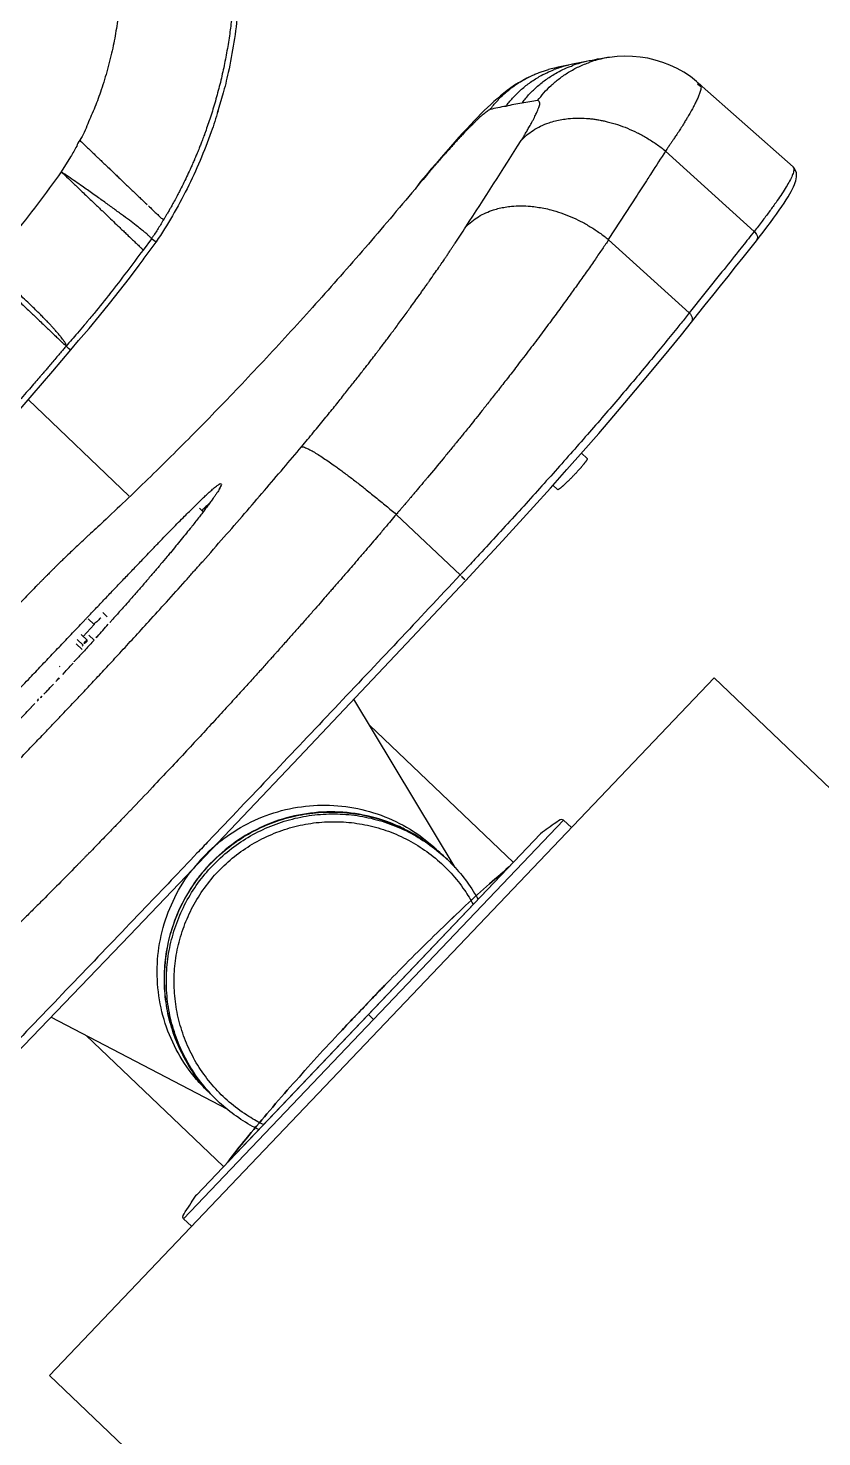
# Model space of a CAD drawing. Header units: millimetres. Extents: x 1145859089 to 1147511753, y -1047484727 to -1047247487.
# Drawn here: x 1146330710.9 to 1146330855.1, y -1047436452.2 to -1047436196.4 of the extents above; entities that cross this region are included whole.
import ezdxf
from ezdxf.xclip import XClip

# ---------------------------------------------------------------- set-up
doc = ezdxf.new("R2010")
doc.units = ezdxf.units.MM
doc.header["$LTSCALE"] = 100
doc.header["$MEASUREMENT"] = 0
doc.header["$XCLIPFRAME"] = 2
doc.linetypes.add('CENTERX2', pattern=[4, 2.5, -0.5, 0.5, -0.5])
doc.layers.get('0').update_dxf_attribs({"linetype": 'CONTINUOUS'})
for name, color, linetype in [('L-지중매입', 3, 'CENTERX2'), ('XREF', 135, 'CONTINUOUS'), ('단지배치도$0$W240910', 135, 'CONTINUOUS')]:
    doc.layers.add(name, color=color, linetype=linetype)

# ---------------------------------------------------------------- blocks, each defined once
blk = doc.blocks.new('단지배치도$0$zw$9902')
at = {"layer": '단지배치도$0$W240910', "linetype": 'ByBlock', "ltscale": 20}
for p, q in [((62142.9, -64832.41), (62141.98, -64832.57)), ((62142.9, -64832.41), (62142.5, -64832.46)), ((62144.26, -64832.26), (62142.9, -64832.41)), ((62145.65, -64832.19), (62144.26, -64832.26)), ((62147.04, -64832.23), (62145.65, -64832.19)), ((62148.44, -64832.36), (62147.04, -64832.23)), ((62149.82, -64832.58), (62148.44, -64832.36)), ((62132.26, -64834.5), (62131.8, -64834.63)), ((62132.91, -64834.34), (62132.26, -64834.5)), ((62133.54, -64834.19), (62132.91, -64834.34)), ((62134.16, -64834.05), (62133.54, -64834.19)), ((62134.77, -64833.92), (62134.16, -64834.05)), ((62135.38, -64833.8), (62134.77, -64833.92)), ((62135.47, -64833.81), (62134.98, -64833.94)), ((62135.93, -64833.7), (62135.38, -64833.8)), ((62136.13, -64833.65), (62135.93, -64833.7)), ((62136.77, -64833.51), (62136.13, -64833.65)), ((62137.41, -64833.38), (62136.77, -64833.51)), ((62138.03, -64833.26), (62137.41, -64833.38)), ((62138.65, -64833.15), (62138.03, -64833.26)), ((62138.69, -64833.17), (62138.19, -64833.29)), ((62139.18, -64833.06), (62138.65, -64833.15)), ((62139.35, -64833.02), (62139.18, -64833.06)), ((62140, -64832.89), (62139.35, -64833.02)), ((62140.64, -64832.76), (62140, -64832.89)), ((62141.27, -64832.65), (62140.64, -64832.76)), ((62141.89, -64832.55), (62141.27, -64832.65)), ((62142.5, -64832.46), (62141.89, -64832.55)), ((62151.19, -64832.9), (62149.82, -64832.58)), ((62152.54, -64833.32), (62151.19, -64832.9)), ((62153.86, -64833.83), (62152.54, -64833.32)), ((62155.14, -64834.43), (62153.86, -64833.83)), ((62156.38, -64835.12), (62155.14, -64834.43)), ((62125.63, -64837.48), (62124.94, -64837.95)), ((62126.35, -64837.02), (62125.63, -64837.48)), ((62127.1, -64836.58), (62126.35, -64837.02)), ((62127.86, -64836.16), (62127.1, -64836.58)), ((62128.22, -64835.98), (62127.86, -64836.16)), ((62157.58, -64835.9), (62156.38, -64835.12)), ((62158.71, -64836.77), (62157.58, -64835.9)), ((62176.22, -64852.3), (62158.71, -64836.77)), ((62071.67, -64842.45), (62072.72, -64838.77)), ((62122.46, -64839.91), (62121.87, -64840.43)), ((62123.06, -64839.4), (62122.46, -64839.91)), ((62123.66, -64838.91), (62123.06, -64839.4)), ((62124.29, -64838.42), (62123.66, -64838.91)), ((62124.94, -64837.95), (62124.29, -64838.42)), ((62120.12, -64842.08), (62119.51, -64842.68)), ((62120.7, -64841.51), (62120.12, -64842.08)), ((62121.29, -64840.96), (62120.7, -64841.51)), ((62121.87, -64840.43), (62121.29, -64840.96)), ((62117.62, -64844.64), (62116.94, -64845.36)), ((62118.27, -64843.95), (62117.62, -64844.64)), ((62118.9, -64843.3), (62118.27, -64843.95)), ((62119.51, -64842.68), (62118.9, -64843.3)), ((62114.75, -64847.77), (62113.96, -64848.66)), ((62115.51, -64846.92), (62114.75, -64847.77)), ((62116.24, -64846.12), (62115.51, -64846.92)), ((62116.94, -64845.36), (62116.24, -64846.12)), ((62113.15, -64849.59), (62112.3, -64850.56)), ((62113.96, -64848.66), (62113.15, -64849.59)), ((62153.06, -64849.41), (62169.17, -64864.01)), ((62044.95, -64850.48), (62043.27, -64853.19)), ((62110.5, -64852.66), (62109.54, -64853.79)), ((62111.41, -64851.59), (62110.5, -64852.66)), ((62112.3, -64850.56), (62111.41, -64851.59)), ((62176.22, -64852.3), (62176.23, -64852.31)), ((62176.22, -64852.3), (62176.22, -64852.3)), ((62176.48, -64852.58), (62176.22, -64852.3)), ((62176.69, -64852.95), (62176.48, -64852.58)), ((62108.56, -64854.96), (62107.54, -64856.32)), ((62109.54, -64853.79), (62108.56, -64854.96)), ((62176.47, -64855.51), (62176.61, -64855.15)), ((62176.61, -64855.15), (62176.72, -64854.8)), ((62176.83, -64853.36), (62176.69, -64852.95)), ((62176.72, -64854.8), (62176.81, -64854.46)), ((62176.81, -64854.46), (62176.86, -64854.12)), ((62176.87, -64853.76), (62176.83, -64853.36)), ((62176.86, -64854.12), (62176.87, -64853.76)), ((62147.93, -64857.4), (62142.66, -64865.47)), ((62174.98, -64858.26), (62175.31, -64857.72)), ((62175.31, -64857.72), (62175.61, -64857.21)), ((62175.61, -64857.21), (62175.88, -64856.74)), ((62175.88, -64856.74), (62176.11, -64856.3)), ((62176.11, -64856.3), (62176.31, -64855.89)), ((62176.31, -64855.89), (62176.47, -64855.51)), ((62173.23, -64860.85), (62173.73, -64860.14)), ((62173.73, -64860.14), (62174.18, -64859.47)), ((62174.18, -64859.47), (62174.6, -64858.85)), ((62174.6, -64858.85), (62174.98, -64858.26)), ((62171.46, -64863.25), (62172.1, -64862.41)), ((62172.1, -64862.41), (62172.68, -64861.61)), ((62172.68, -64861.61), (62173.23, -64860.85)), ((62059.65, -64865.35), (62058.17, -64867.39)), ((62060.48, -64865.93), (62059.65, -64865.35)), ((62142.7, -64865.51), (62142.66, -64865.47)), ((62142.7, -64865.51), (62157.35, -64878.79)), ((62169.17, -64864.01), (62168.38, -64865.01)), ((62169.17, -64864.01), (62169.21, -64864.05)), ((62169.57, -64865.7), (62170.06, -64865.07)), ((62170.06, -64865.07), (62170.79, -64864.14)), ((62170.79, -64864.14), (62171.46, -64863.25)), ((62058.88, -64868.15), (62060.48, -64865.93)), ((62060.51, -64865.89), (62060.48, -64865.93)), ((62167.15, -64868.74), (62169.57, -64865.7)), ((62055.64, -64872.48), (62057.41, -64870.14)), ((62164.41, -64872.17), (62165.78, -64870.45)), ((62165.78, -64870.45), (62167.15, -64868.74)), ((62053.85, -64874.79), (62055.64, -64872.48)), ((62163.31, -64871.36), (62157.35, -64878.79)), ((62163.03, -64873.89), (62164.41, -64872.17)), ((62052.03, -64877.09), (62053.85, -64874.79)), ((62160.26, -64877.36), (62161.65, -64875.62)), ((62161.65, -64875.62), (62163.03, -64873.89)), ((62050.19, -64879.36), (62052.03, -64877.09)), ((62158.87, -64879.09), (62160.26, -64877.36)), ((62048.32, -64881.61), (62050.19, -64879.36)), ((62155.94, -64882.76), (62157.76, -64880.48)), ((62157.35, -64878.79), (62157.39, -64878.83)), ((62157.75, -64880.48), (62158.87, -64879.09)), ((62041.34, -64881.04), (62041.33, -64881.03)), ((62046.42, -64883.84), (62048.32, -64881.61)), ((62153.7, -64885.52), (62155.94, -64882.76)), ((62041.71, -64889.38), (62044.97, -64885.52)), ((62044.14, -64884.82), (62044.15, -64884.82)), ((62044.16, -64884.82), (62044.15, -64884.82)), ((62044.15, -64884.82), (62044.16, -64884.82)), ((62044.15, -64884.82), (62044.15, -64884.82)), ((62044.15, -64884.82), (62044.15, -64884.83)), ((62044.15, -64884.83), (62044.54, -64885.22)), ((62044.16, -64884.81), (62044.16, -64884.82)), ((62044.16, -64884.82), (62044.16, -64884.81)), ((62044.16, -64884.82), (62044.16, -64884.82)), ((62044.16, -64884.82), (62044.16, -64884.82)), ((62044.16, -64884.82), (62044.16, -64884.82)), ((62044.16, -64884.82), (62044.16, -64884.82)), ((62044.54, -64885.22), (62044.57, -64885.18)), ((62044.57, -64885.18), (62044.97, -64885.52)), ((62044.97, -64885.52), (62046.42, -64883.84)), ((62151.36, -64888.38), (62153.7, -64885.52)), ((62148.89, -64891.33), (62151.36, -64888.38)), ((62037.99, -64893.71), (62041.71, -64889.38)), ((62034.25, -64898.02), (62037.99, -64893.71)), ((62146.33, -64894.37), (62148.89, -64891.33)), ((62055.62, -64912.05), (62037.27, -64894.54)), ((62055.62, -64912.05), (62037.27, -64894.54)), ((62143.66, -64897.49), (62146.33, -64894.37)), ((62140.91, -64900.68), (62143.66, -64897.49)), ((62138.06, -64903.93), (62140.91, -64900.68)), ((62135.13, -64907.24), (62138.06, -64903.93)), ((62137.78, -64904.25), (62138.83, -64905.25)), ((62132.13, -64910.61), (62135.13, -64907.24)), ((62071.94, -64910.85), (62071.94, -64910.86)), ((62129.06, -64914.01), (62132.13, -64910.61)), ((62132.6, -64910.08), (62133.45, -64910.89)), ((62070.65, -64912.77), (62070.62, -64912.81)), ((62070.65, -64912.77), (62070.65, -64912.78)), ((62125.93, -64917.45), (62129.06, -64914.01)), ((62069.06, -64914.92), (62068.4, -64914.28)), ((62104.13, -64915.38), (62115.78, -64926.42)), ((62122.75, -64920.92), (62125.93, -64917.45)), ((62119.52, -64924.41), (62122.75, -64920.92)), ((62058.18, -64923.41), (62058.61, -64922.96)), ((62116.68, -64927.45), (62119.52, -64924.41)), ((62117.04, -64925.02), (62116.92, -64925.15)), ((62106.97, -64937.78), (62116.68, -64927.45)), ((62048.17, -64934.32), (62049.26, -64935.35)), ((62051.63, -64933.98), (62050.82, -64933.22)), ((62052.4, -64934.67), (62052.3, -64934.79)), ((62046.86, -64937.2), (62047.95, -64938.23)), ((62049.26, -64935.35), (62047.22, -64937.54)), ((62045.99, -64938.87), (62047.07, -64939.9)), ((62046.15, -64938.11), (62047.23, -64939.14)), ((62049.21, -64938.22), (62048.25, -64937.31)), ((62096.75, -64948.61), (62106.97, -64937.78)), ((62042.85, -64942.91), (62042.97, -64943.02)), ((62043.93, -64943.94), (62043.47, -64944.44)), ((62040.7, -64947.38), (62040.43, -64947.67)), ((62041.12, -65071.7), (62161.88, -64945.05)), ((62161.88, -64945.05), (62280.65, -65058.29)), ((62038.29, -64949.91), (62037.82, -64950.4)), ((62038.45, -64949.74), (62038.29, -64949.91)), ((62039.13, -64949.04), (62038.99, -64948.9)), ((62040.43, -64947.67), (62040.32, -64947.78)), ((62086.5, -64959.44), (62096.75, -64948.61)), ((62114.81, -64979.49), (62096.43, -64948.95)), ((62125.4, -64978.58), (62099.25, -64953.64)), ((62125.4, -64978.58), (62099.25, -64953.64)), ((62076.23, -64970.25), (62086.5, -64959.44)), ((62065.94, -64981.05), (62076.23, -64970.25)), ((62134.5, -64970.87), (62065.49, -65043.25)), ((62134.5, -64970.87), (62135.94, -64972.25)), ((62130.36, -64973.37), (62067.82, -65038.97)), ((62130.34, -64973.4), (62073.41, -65033.1)), ((62113.02, -64977.69), (62113.03, -64977.7)), ((62113.03, -64977.7), (62113.06, -64977.72)), ((62113.42, -64978.07), (62113.06, -64977.72)), ((62055.63, -64991.84), (62065.94, -64981.05)), ((62045.31, -65002.6), (62055.63, -64991.84)), ((62034.98, -65013.33), (62045.31, -65002.6)), ((62099.24, -65003.79), (62099.28, -65003.75)), ((62099.3, -65003.72), (62099.28, -65003.75)), ((62099.24, -65003.79), (62096.69, -65006.47)), ((62099.08, -65006.18), (62100, -65007.06)), ((62041.41, -65006.65), (62073.35, -65023.33)), ((62096.62, -65006.53), (62096.65, -65006.5)), ((62096.69, -65006.47), (62096.65, -65006.5)), ((62072.75, -65033.8), (62047.76, -65009.97)), ((62072.75, -65033.8), (62047.76, -65009.97)), ((62071.28, -65021.48), (62071.27, -65021.48)), ((62071.31, -65021.51), (62071.28, -65021.48)), ((62071.67, -65021.85), (62071.31, -65021.51)), ((62067.91, -65038.87), (62067.79, -65039)), ((62067.82, -65038.97), (62067.79, -65039)), ((62065.49, -65043.25), (62066.94, -65044.63)), ((62041.12, -65071.7), (62159.89, -65184.94))]:
    blk.add_line(p, q, dxfattribs=at)
at = {"layer": '단지배치도$0$W240910'}
for centre, radius, start, end in [((56819.18, -60798.97), 5249.43, 201.4083, 356.71209), ((56819.18, -60798.97), 5399.43, 202.10162, 356.71209), ((57394.29, -57699.4), 11431.38, 251.62775, 321.418131)]:
    blk.add_arc(centre, radius, start, end, dxfattribs=at)
at = {"layer": '단지배치도$0$W240910', "linetype": 'ByBlock', "ltscale": 20}
for centre, radius, start, end in [((62139.87, -64852.95), 19.63, 104.4295, 111.088), ((62142.82, -64852.37), 19.64, 103.6345, 109.8497), ((62145.71, -64851.83), 19.62, 100.9654, 109.0149), ((62127.69, -64866.7), 25.66, 98.2013, 104.7179), ((62130, -64864.91), 24.35, 97.1896, 104.1866), ((62132.27, -64863.07), 22.95, 96.1315, 103.3963), ((61320.25, -64341.02), 952.4, 326.75226, 327.87195), ((62176, -64852.56), 0.338, 44.6773, 46.3846), ((62317.53, -65030.63), 272.91, 140.0457, 140.305), ((61857.53, -64720.44), 248.7, 321.4976, 323.782), ((61843.32, -64710.44), 267.09, 323.2786, 323.8109), ((62066.36, -64907.56), 6.47, 329.2117, 329.4557), ((62072.25, -64909.93), 0.156, 50.167, 54.2679), ((62072.25, -64909.92), 0.146, 46.4683, 50.1578), ((61665.88, -64504.56), 564.01, 312.5094, 312.6817), ((62054, -64866.28), 86.17, 315.7703, 316.9032), ((61618.86, -64546.74), 581.76, 317.79807, 318.0905), ((61583.19, -64514.15), 630.09, 316.99072, 317.18573), ((61581.9, -64512.94), 631.85, 316.80117, 316.92887), ((61573.79, -64505.31), 642.99, 316.56566, 316.71023), ((61573.91, -64505.49), 642.78, 315.93871, 316.19792), ((62092.28, -64999.46), 30.07, 62.9128, 63.6482), ((62092.33, -64999.38), 29.98, 56.3501, 62.9179), ((62091.04, -64998.52), 30.36, 130.939, 141.7394), ((62092.29, -64999.44), 30.05, 54.8116, 56.3499), ((62092.26, -64999.48), 30.1, 53.2772, 54.8118), ((62092.25, -64999.49), 30.12, 50.3952, 53.2774), ((62092.27, -64999.46), 30.08, 49.816, 50.3949), ((62092.35, -64999.38), 29.96, 46.3672, 49.8181), ((62092.69, -64999.81), 30.04, 46.3647, 47.3277), ((62456, -65349.05), 496.46, 136.1515, 136.3651), ((62458.55, -65346.38), 496.46, 136.3643, 136.5779), ((62092.03, -64999.72), 30.07, 209.0812, 209.8166), ((62091.95, -64999.77), 29.98, 209.8115, 216.3793), ((62092.01, -64999.73), 30.05, 216.3795, 217.9177), ((62092.05, -64999.69), 30.1, 217.9176, 219.4522), ((62092.07, -64999.69), 30.12, 219.452, 222.3341), ((62092.04, -64999.71), 30.08, 222.3345, 222.9134), ((62091.95, -64999.79), 29.96, 222.9113, 226.3621), ((41791.48, -45638.7), 28226.86, 316.161712, 316.567678), ((41450.44, -45313.52), 28703.08, 316.163405, 316.56599)]:
    blk.add_arc(centre, radius, start, end, dxfattribs=at)
for points, start_tangent, end_tangent in [([(62054.01, -64812.76), (62054.11, -64816.39), (62054.02, -64819.98), (62053.74, -64823.59), (62053.27, -64827.17), (62052.61, -64830.71), (62051.67, -64834.55), (62050.52, -64838.31), (62049.37, -64841.43), (62048.07, -64844.48), (62046.61, -64847.47)], (0.032508, -0.999471), (-0.588895, -0.80821)), ([(62074.71, -64812.92), (62074.72, -64813.53), (62074.74, -64814.39), (62074.75, -64815.38), (62074.74, -64816.11), (62074.74, -64816.74), (62074.72, -64817.5), (62074.7, -64818.27), (62074.64, -64820), (62074.52, -64821.98), (62074.37, -64823.76), (62074.21, -64825.35), (62073.86, -64828.13), (62073.37, -64831.21), (62072.77, -64834.28), (62072.07, -64837.32), (62071.26, -64840.33)], (0.032071, -0.999486), (-0.274649, -0.961545)), ([(62075.68, -64812.9), (62075.67, -64818.51), (62075.32, -64824.1), (62074.63, -64829.66), (62073.59, -64835.17), (62072.63, -64839.11)], (0.031072, -0.999517), (-0.258912, -0.965901)), ([(62124.03, -64841.3), (62125.26, -64839.8), (62126.7, -64838.38), (62128.32, -64837.07), (62130.12, -64835.9), (62131.46, -64835.21), (62132.8, -64834.63)], (0.596085, 0.802921), (0.933052, 0.359741)), ([(62126.95, -64840.75), (62128.18, -64839.24), (62129.62, -64837.82), (62131.24, -64836.5), (62133.04, -64835.34), (62134.39, -64834.63), (62135.73, -64834.06), (62136.15, -64833.9)], (0.594697, 0.80395), (0.9406, 0.339518)), ([(62128.22, -64835.98), (62128.73, -64835.74), (62129.49, -64835.4), (62130.27, -64835.11), (62131.05, -64834.84), (62131.8, -64834.63)], (0.896085, 0.443883), (0.965444, 0.260612)), ([(62129.82, -64840.26), (62130.95, -64838.86), (62132.26, -64837.52), (62133.77, -64836.25), (62135.45, -64835.1), (62137.31, -64834.1), (62139.32, -64833.28)], (0.593571, 0.804782), (0.945473, 0.325699)), ([(62121.17, -64841.88), (62122.44, -64840.34), (62123.91, -64838.88), (62125.03, -64837.96), (62126.14, -64837.17), (62127.22, -64836.51), (62127.97, -64836.11), (62128.22, -64835.98)], (0.593901, 0.804538), (0.896085, 0.443883)), ([(62158.86, -64837.21), (62159.36, -64837.32), (62159.5, -64837.67), (62159.51, -64837.86)], (0.996618, -0.082171), (-0.041666, -0.999132)), ([(62159.51, -64837.86), (62159.49, -64838.06), (62159.3, -64838.81), (62159.06, -64839.45), (62158.73, -64840.19)], (-0.041666, -0.999132), (-0.534756, -0.845006)), ([(62071.76, -64842.14), (62070.5, -64845.94), (62068.47, -64851.16), (62066.11, -64856.25), (62063.45, -64861.18), (62060.51, -64865.89)], (-0.29243, -0.956287), (-0.555117, -0.831772)), ([(62071.26, -64840.33), (62070.36, -64843.29), (62069.44, -64845.95), (62069.26, -64846.45), (62069.09, -64846.91), (62068.92, -64847.36), (62068.76, -64847.78), (62068.61, -64848.18), (62068.46, -64848.55), (62068.32, -64848.91), (62067.95, -64849.81), (62067.65, -64850.52), (62067.44, -64851.02), (62067.28, -64851.39), (62067.11, -64851.77), (62066.96, -64852.11), (62066.66, -64852.78), (62066.03, -64854.12), (62064.72, -64856.77), (62064.41, -64857.35), (62064.18, -64857.79), (62063.67, -64858.73), (62063.43, -64859.16), (62063.22, -64859.54), (62062.94, -64860.03), (62062.74, -64860.38), (62062.41, -64860.95), (62062.14, -64861.4), (62061.81, -64861.96)], (-0.274649, -0.961545), (-0.519036, -0.854752)), ([(62121.17, -64841.88), (62120.79, -64842.11), (62120.46, -64842.34), (62120.09, -64842.63), (62119.74, -64842.92), (62119.4, -64843.22), (62119.1, -64843.49), (62118.78, -64843.79), (62118.34, -64844.21), (62117.77, -64844.77), (62117.38, -64845.17), (62117, -64845.56), (62116.64, -64845.93), (62116.31, -64846.29), (62116.01, -64846.6), (62115.71, -64846.92), (62115.35, -64847.31), (62114.83, -64847.88), (62114.2, -64848.57), (62113.55, -64849.3), (62112.98, -64849.94), (62112.5, -64850.48), (62112.13, -64850.92)], (-0.909718, -0.415226), (-0.658002, -0.753016)), ([(62126.81, -64847.52), (62127.13, -64847.01), (62127.44, -64846.5), (62127.83, -64845.84), (62128.02, -64845.5), (62128.22, -64845.17), (62128.68, -64844.34), (62128.98, -64843.78), (62129.23, -64843.3), (62129.43, -64842.89), (62129.6, -64842.53), (62129.84, -64841.99), (62130.01, -64841.54), (62130.13, -64841.16), (62130.21, -64840.73), (62129.82, -64840.26)], (0.528569, 0.84889), (-0.991672, -0.128791)), ([(62158.73, -64840.19), (62158.37, -64840.92), (62157.94, -64841.73), (62157.72, -64842.11), (62157.47, -64842.57), (62157.24, -64842.96), (62156.94, -64843.47), (62156.55, -64844.1), (62156.3, -64844.51), (62156.05, -64844.93), (62154.97, -64846.6), (62154.58, -64847.17), (62154.23, -64847.7), (62153.91, -64848.17), (62153.56, -64848.69), (62153.27, -64849.1), (62153.06, -64849.41)], (-0.534756, -0.845006), (-0.640311, -0.768116)), ([(62126.81, -64847.52), (62127.81, -64846.55), (62128.99, -64845.67), (62130.36, -64844.9), (62131.89, -64844.27), (62133.04, -64843.93), (62134.21, -64843.69), (62135.37, -64843.53), (62137.07, -64843.43), (62138.7, -64843.48), (62139.45, -64843.55), (62140.21, -64843.65), (62140.96, -64843.77), (62141.72, -64843.92), (62142.47, -64844.09), (62144.34, -64844.62), (62146.15, -64845.29), (62147.89, -64846.08), (62149.65, -64847.04), (62151.39, -64848.15), (62153.06, -64849.41)], (0.66988, 0.74247), (0.776147, -0.630553)), ([(62046.61, -64847.47), (62046.06, -64848.52), (62045.52, -64849.49), (62044.95, -64850.48)], (-0.666276, -0.745706), (-0.495594, -0.868554)), ([(62046.61, -64847.47), (62046.91, -64847.75), (62047.41, -64848.23), (62047.93, -64848.72), (62048.43, -64849.21), (62048.93, -64849.68), (62049.49, -64850.22), (62049.97, -64850.67), (62050.65, -64851.32), (62051.35, -64851.99), (62052.14, -64852.74), (62052.62, -64853.2), (62053.11, -64853.67), (62053.74, -64854.26), (62054.34, -64854.84), (62054.89, -64855.36), (62055.39, -64855.84), (62055.91, -64856.34), (62056.43, -64856.83), (62056.93, -64857.31), (62057.53, -64857.88), (62058.15, -64858.47), (62058.72, -64859.01)], (0.867567, -0.49732), (0.724027, -0.689772)), ([(62153.06, -64849.41), (62150.5, -64853.39), (62149.84, -64854.43), (62147.93, -64857.4)], (-0.537142, -0.843492), (-0.547279, -0.83695)), ([(62112.13, -64850.92), (62111.82, -64851.27), (62111.51, -64851.63), (62111.19, -64852), (62110.87, -64852.37), (62110.54, -64852.75), (62110.22, -64853.13), (62109.89, -64853.52), (62108.72, -64854.9), (62108.33, -64855.37)], (-0.658002, -0.753016), (-0.642079, -0.766638)), ([(62176.24, -64852.32), (62176.38, -64852.67), (62176.29, -64853.26), (62175.99, -64854.08), (62175.46, -64855.12)], (0.703137, -0.711054), (-0.484378, -0.874859)), ([(62043.27, -64853.19), (62038.96, -64859.04), (62034.46, -64864.71), (62029.8, -64870.19)], (-0.590718, -0.806878), (-0.651647, -0.758523)), ([(62043.27, -64853.19), (62044.55, -64854.41), (62046.02, -64855.81), (62047.06, -64856.8), (62047.96, -64857.66), (62048.73, -64858.39), (62049.28, -64858.92), (62049.82, -64859.43), (62050.35, -64859.94), (62050.86, -64860.42), (62051.35, -64860.89), (62052.5, -64861.99), (62053.54, -64862.98), (62054.22, -64863.63), (62054.86, -64864.23), (62055.44, -64864.79), (62056.22, -64865.53), (62056.87, -64866.15), (62057.4, -64866.66), (62057.79, -64867.04), (62058.17, -64867.39)], (0.721446, -0.69247), (0.74414, -0.668023)), ([(62056.88, -64862.94), (62055.63, -64861.99), (62054.22, -64860.94), (62052.66, -64859.79), (62050.93, -64858.54), (62050.01, -64857.89), (62049.02, -64857.19), (62048, -64856.47), (62047.07, -64855.82), (62045.86, -64854.97), (62044.54, -64854.06), (62043.27, -64853.19)], (-0.816816, 0.576898), (-0.766561, 0.642171)), ([(62175.46, -64855.12), (62174.81, -64856.21), (62174, -64857.48), (62173.14, -64858.73)], (-0.484378, -0.874859), (-0.574724, -0.818348)), ([(62107.54, -64856.32), (62103, -64861.7), (62098.49, -64866.97), (62093.98, -64872.13), (62089.48, -64877.18), (62085, -64882.13), (62080.54, -64886.95), (62076.11, -64891.65), (62071.73, -64896.22), (62067.41, -64900.64), (62063.16, -64904.89), (62058.99, -64908.99), (62054.91, -64912.92), (62050.91, -64916.7), (62048.24, -64919.18)], (-0.640577, -0.767894), (-0.735043, -0.67802)), ([(62058.72, -64859.01), (62059.11, -64859.38)], (0.724027, -0.689772), (0.87406, -0.485818)), ([(62059.11, -64859.38), (62059.85, -64860.09), (62060.51, -64860.72), (62061.04, -64861.22), (62061.43, -64861.6), (62061.81, -64861.96)], (0.87406, -0.485818), (-0.346297, -0.938125)), ([(62116.76, -64863.19), (62117.84, -64862.19), (62119.06, -64861.33), (62120.39, -64860.64), (62121.8, -64860.1), (62122.85, -64859.81), (62123.94, -64859.59), (62125.06, -64859.45), (62126.78, -64859.37), (62128.52, -64859.44), (62129.74, -64859.59), (62130.97, -64859.8), (62132.2, -64860.09), (62134.04, -64860.65), (62135.85, -64861.34), (62137.64, -64862.18), (62139.39, -64863.16), (62141.07, -64864.26), (62142.66, -64865.47)], (0.682148, 0.731214), (0.77383, -0.633393)), ([(62173.14, -64858.73), (62173.02, -64858.89), (62171.89, -64860.46), (62170.6, -64862.17), (62169.17, -64864.01)], (-0.574724, -0.818348), (-0.672907, -0.739727)), ([(62059.65, -64865.35), (62059.31, -64864.94), (62058.91, -64864.58), (62058.37, -64864.12), (62057.7, -64863.58), (62056.88, -64862.94)], (-0.11278, 0.99362), (-0.816816, 0.576898)), ([(62061.81, -64861.96), (62060.75, -64863.67), (62060.2, -64864.52), (62059.92, -64864.93), (62059.65, -64865.35)], (-0.518248, -0.85523), (-0.555876, -0.831266)), ([(62086.92, -64903.1), (62089.11, -64900.47), (62091.11, -64898.03), (62092.93, -64895.79), (62094.56, -64893.75), (62096.02, -64891.91), (62097.3, -64890.28), (62098.54, -64888.69), (62099.58, -64887.35), (62100.42, -64886.25), (62100.79, -64885.76), (62101.12, -64885.34), (62101.38, -64884.99), (62101.63, -64884.66), (62102.09, -64884.05), (62102.65, -64883.31), (62103.29, -64882.45), (62103.92, -64881.61), (62104.61, -64880.67), (62105.36, -64879.65), (62106.11, -64878.64), (62106.71, -64877.81), (62108.28, -64875.63), (62108.51, -64875.31), (62108.74, -64874.98), (62108.97, -64874.67), (62109.19, -64874.35), (62109.41, -64874.05), (62109.62, -64873.74), (62109.83, -64873.45), (62110.18, -64872.95), (62111.09, -64871.65), (62111.84, -64870.56), (62112.45, -64869.67), (62112.92, -64868.99), (62113.25, -64868.5), (62113.45, -64868.2), (62113.84, -64867.62), (62114.17, -64867.13), (62114.49, -64866.65), (62114.81, -64866.16), (62116.76, -64863.19)], (0.642707, 0.766112), (0.539143, 0.842214)), ([(62142.7, -64865.51), (62141.58, -64867.17), (62140.3, -64869.03), (62138.85, -64871.11), (62137.23, -64873.4), (62135.72, -64875.51), (62134.06, -64877.8), (62132.25, -64880.26), (62130.27, -64882.91), (62128.12, -64885.76), (62125.79, -64888.8)], (-0.50661, -0.862175), (-0.582432, -0.812879)), ([(62168.38, -64865.01), (62166.25, -64867.67), (62163.31, -64871.36)], (-0.622845, -0.782345), (-0.624443, -0.78107)), ([(62169.21, -64864.05), (62169.48, -64864.37), (62169.69, -64864.82), (62169.73, -64865.34), (62169.57, -64865.7)], (0.723631, -0.690187), (-0.610288, -0.79218)), ([(62029.34, -64870.73), (62031.09, -64872.39), (62032.82, -64874.05), (62034.49, -64875.64), (62036.12, -64877.19), (62037.67, -64878.67), (62039.11, -64880.04), (62039.96, -64880.86), (62040.76, -64881.61), (62041.49, -64882.31)], (0.738529, -0.674222), (0.709919, -0.704283)), ([(62041.34, -64881.04), (62040.67, -64880.33), (62040.24, -64879.89), (62039.69, -64879.33), (62039, -64878.64), (62038.16, -64877.82), (62037.17, -64876.86), (62036.01, -64875.77), (62034.7, -64874.55), (62033.25, -64873.23), (62031.7, -64871.85)], (-0.683125, 0.730302), (-0.878921, 0.476968)), ([(62052.15, -64875.27), (62049.22, -64878.89), (62048.47, -64879.79), (62048.23, -64880.08), (62047.87, -64880.51), (62047.42, -64881.04), (62046.19, -64882.48), (62044.15, -64884.83)], (-0.622832, -0.782356), (-0.661104, -0.750294)), ([(62155.87, -64880.68), (62155.09, -64881.63), (62152.69, -64884.58), (62150.16, -64887.65), (62147.51, -64890.82), (62144.73, -64894.09), (62141.85, -64897.45), (62138.86, -64900.88)], (-0.632443, -0.774607), (-0.658183, -0.752858)), ([(62157.35, -64878.79), (62155.87, -64880.68)], (-0.596708, -0.802458), (-0.632443, -0.774607)), ([(62157.39, -64878.83), (62157.74, -64879.27), (62157.92, -64879.77), (62157.91, -64880.15), (62157.76, -64880.47)], (0.722894, -0.690959), (-0.612434, -0.790522)), ([(62044.14, -64884.81), (62044.07, -64884.42), (62043.83, -64884.02), (62043.51, -64883.58), (62043.23, -64883.2), (62042.88, -64882.77), (62042.58, -64882.41), (62042.12, -64881.89), (62041.78, -64881.51), (62041.34, -64881.04), (62041.33, -64881.03)], (-0.323719, 0.946153), (-0.683284, 0.730153)), ([(62041.49, -64882.31), (62042.25, -64883.03), (62042.89, -64883.64), (62043.38, -64884.11), (62043.75, -64884.47), (62044.14, -64884.82)], (0.709919, -0.704283), (0.208223, -0.978081)), ([(62044.15, -64884.83), (62043.68, -64885.38), (62043.13, -64886.04), (62042.48, -64886.8), (62041.73, -64887.68), (62041.04, -64888.49), (62040.49, -64889.13), (62040.09, -64889.59), (62039.85, -64889.87), (62039.5, -64890.28), (62039, -64890.86), (62038.21, -64891.77), (62037.21, -64892.93), (62035.98, -64894.33), (62035.58, -64894.79), (62035.19, -64895.24), (62034.79, -64895.7), (62034.39, -64896.15), (62032.36, -64898.45), (62027.72, -64903.62)], (-0.645136, -0.764067), (-0.670781, -0.741656)), ([(62125.79, -64888.8), (62124.07, -64891.02), (62122.48, -64893.06), (62121.04, -64894.89), (62119.74, -64896.53), (62118.6, -64897.95), (62117.67, -64899.1), (62116.9, -64900.07), (62116.27, -64900.84), (62115.79, -64901.43), (62115.56, -64901.72), (62115.31, -64902.02), (62115.05, -64902.34), (62114.71, -64902.76), (62114.02, -64903.6), (62112.64, -64905.28), (62109.83, -64908.66), (62109.5, -64909.06), (62109.18, -64909.43), (62108.89, -64909.78), (62108.62, -64910.11), (62108.36, -64910.41), (62108.13, -64910.69), (62107.59, -64911.33), (62107.33, -64911.64), (62107, -64912.03), (62106.76, -64912.3), (62106.45, -64912.68), (62106.05, -64913.14), (62105.57, -64913.7), (62105.14, -64914.2), (62104.76, -64914.65), (62104.42, -64915.04), (62104.13, -64915.38)], (-0.582432, -0.812879), (-0.669138, -0.743138)), ([(62138.86, -64900.88), (62135.78, -64904.39), (62132.61, -64907.96), (62129.36, -64911.58), (62126.04, -64915.24), (62122.66, -64918.93), (62119.22, -64922.65), (62117.04, -64925.02)], (-0.658183, -0.752858), (-0.682778, -0.730625)), ([(61999.05, -64995.68), (62003.25, -64991.74), (62007.56, -64987.65), (62011.99, -64983.4), (62016.53, -64978.98), (62021.12, -64974.47), (62022.15, -64973.45), (62023.39, -64972.22), (62024.6, -64971.01), (62025.78, -64969.83), (62026.94, -64968.67), (62028.06, -64967.54), (62030.98, -64964.58), (62033.69, -64961.82), (62036.19, -64959.25), (62038.49, -64956.88), (62040.57, -64954.72), (62042.06, -64953.16), (62043.43, -64951.73), (62044.67, -64950.41), (62045.98, -64949.04), (62047.4, -64947.53), (62049.38, -64945.42), (62051.55, -64943.1), (62053.9, -64940.56), (62056.44, -64937.8), (62059.16, -64934.83), (62062.36, -64931.3), (62065.77, -64927.51), (62066.47, -64926.72), (62067.1, -64926.01), (62067.72, -64925.31), (62068.35, -64924.61), (62068.97, -64923.91), (62072.82, -64919.54), (62076.57, -64915.23), (62080.17, -64911.05), (62083.62, -64907.01), (62086.92, -64903.1)], (0.730815, 0.682576), (0.643525, 0.765425)), ([(62086.92, -64903.1), (62087.66, -64903.28), (62088.26, -64903.56), (62089.03, -64903.98), (62089.93, -64904.53), (62090.91, -64905.16), (62091.92, -64905.85), (62092.94, -64906.56), (62093.66, -64907.08), (62094.41, -64907.63), (62095.18, -64908.21), (62095.98, -64908.8), (62096.78, -64909.42), (62097.61, -64910.06), (62098.44, -64910.71), (62100.38, -64912.27), (62102.3, -64913.84), (62104.13, -64915.38)], (0.994454, 0.105177), (0.763571, -0.645724)), ([(62138.83, -64905.25), (62138.84, -64905.26), (62138.84, -64905.29), (62138.83, -64905.32), (62138.82, -64905.36), (62138.8, -64905.4), (62138.77, -64905.46), (62138.74, -64905.52), (62138.7, -64905.59), (62138.65, -64905.66), (62138.59, -64905.74), (62138.53, -64905.83), (62138.46, -64905.92), (62138.38, -64906.02), (62138.3, -64906.13), (62138.21, -64906.24), (62138.12, -64906.35), (62138.02, -64906.47), (62137.92, -64906.6), (62137.81, -64906.73), (62137.7, -64906.86), (62137.58, -64907), (62137.46, -64907.13), (62137.33, -64907.27), (62137.2, -64907.42), (62137.07, -64907.56), (62136.94, -64907.71), (62136.8, -64907.86), (62136.66, -64908.01), (62136.52, -64908.15), (62136.38, -64908.3), (62136.24, -64908.45), (62136.1, -64908.6), (62135.96, -64908.74), (62135.82, -64908.88), (62135.68, -64909.02), (62135.54, -64909.16), (62135.4, -64909.3), (62135.27, -64909.43), (62135.14, -64909.56), (62135.01, -64909.68), (62134.88, -64909.8), (62134.76, -64909.91), (62134.64, -64910.02), (62134.52, -64910.13), (62134.41, -64910.23), (62134.3, -64910.32), (62134.2, -64910.41), (62134.11, -64910.49), (62134.02, -64910.56), (62133.93, -64910.63), (62133.85, -64910.69), (62133.78, -64910.74), (62133.72, -64910.78), (62133.66, -64910.82), (62133.6, -64910.85), (62133.56, -64910.87), (62133.52, -64910.89), (62133.49, -64910.9), (62133.47, -64910.9), (62133.45, -64910.89)], (0.723747, -0.690066), (-0.723747, 0.690066)), ([(62058.61, -64922.96), (62059.62, -64921.91), (62060.95, -64920.53), (62062.22, -64919.22), (62063.43, -64917.98), (62064.57, -64916.82), (62065.65, -64915.73), (62066.55, -64914.83), (62067.52, -64913.87), (62068.26, -64913.14), (62068.95, -64912.48), (62069.58, -64911.88), (62070.15, -64911.36), (62070.75, -64910.83), (62071.13, -64910.5), (62071.47, -64910.24), (62071.96, -64909.9), (62072.33, -64909.81)], (0.692823, 0.721108), (0.723777, -0.690034)), ([(62071.93, -64910.88), (62071.68, -64911.27), (62071.39, -64911.71), (62071.05, -64912.2), (62070.67, -64912.74), (62070.65, -64912.77)], (-0.511845, -0.859078), (-0.582147, -0.813084)), ([(62072.21, -64910.36), (62071.95, -64910.83), (62071.94, -64910.86)], (-0.478552, -0.878059), (-0.508546, -0.861035)), ([(62072.39, -64909.94), (62072.25, -64910.29), (62072.21, -64910.36)], (-0.062231, -0.998062), (-0.478552, -0.878059)), ([(62072.35, -64909.82), (62072.39, -64909.94)], (0.724779, -0.688981), (-0.062231, -0.998062)), ([(62070.15, -64913.4), (62069.54, -64913.98), (62068.89, -64914.62), (62068.82, -64914.69)], (-0.72516, -0.68858), (-0.71418, -0.699962)), ([(62070.62, -64912.81), (62070.15, -64913.45), (62069.64, -64914.14), (62069.09, -64914.87), (62069.06, -64914.92)], (-0.582779, -0.812631), (-0.60739, -0.794404)), ([(62069.06, -64914.92), (62068.51, -64915.63), (62067.88, -64916.43), (62067.22, -64917.27), (62066.9, -64917.68), (62066, -64918.79), (62065.07, -64919.94), (62064.1, -64921.12), (62063.08, -64922.34), (62062.52, -64923.01), (62061.31, -64924.45), (62060.06, -64925.93), (62058.77, -64927.43), (62057.45, -64928.96), (62056.09, -64930.51), (62055.63, -64931.04)], (-0.60739, -0.794404), (-0.660074, -0.7512)), ([(62104.13, -64915.38), (62103.16, -64916.53), (62102.05, -64917.84), (62100.8, -64919.32), (62099.74, -64920.56), (62098.57, -64921.93), (62097.29, -64923.42), (62096.17, -64924.72), (62095.2, -64925.85), (62094.38, -64926.79), (62093.71, -64927.56), (62093.23, -64928.12), (62092.75, -64928.67), (62092.18, -64929.33), (62091.31, -64930.32), (62090.28, -64931.5), (62089.1, -64932.85), (62087.76, -64934.37), (62086.25, -64936.08), (62084.82, -64937.69), (62083.27, -64939.43), (62082.58, -64940.21), (62082.2, -64940.63), (62081.91, -64940.95), (62081.62, -64941.28), (62081.31, -64941.62), (62081, -64941.97), (62079.5, -64943.64), (62077.85, -64945.46), (62076.06, -64947.44), (62073.84, -64949.87), (62071.43, -64952.5), (62068.82, -64955.32), (62066.02, -64958.33), (62063.02, -64961.54), (62059.82, -64964.93)], (-0.640565, -0.767904), (-0.678951, -0.734183)), ([(62046.99, -64920.33), (62046.37, -64920.91), (62045.62, -64921.61), (62044.74, -64922.46), (62043.7, -64923.46), (62043.15, -64924), (62042.64, -64924.5), (62042.16, -64924.97), (62041.73, -64925.4), (62041.33, -64925.79), (62040.78, -64926.35), (62040.36, -64926.77), (62040.06, -64927.07), (62039.64, -64927.49), (62039.22, -64927.92), (62038.8, -64928.35), (62036.68, -64930.52), (62035.22, -64932.04), (62033.76, -64933.57), (62032.79, -64934.6)], (-0.732356, -0.680922), (-0.686256, -0.72736)), ([(62003.4, -64981.3), (62003.95, -64980.66), (62004.51, -64980.02), (62005.11, -64979.34), (62005.75, -64978.62), (62006.43, -64977.87), (62007.14, -64977.09), (62007.5, -64976.71), (62008.46, -64975.66), (62009.46, -64974.58), (62010.5, -64973.47), (62011.59, -64972.31), (62012.19, -64971.67), (62013.48, -64970.3), (62014.8, -64968.9), (62016.16, -64967.47), (62017.56, -64966.01), (62018.98, -64964.51), (62020.43, -64962.99), (62021.91, -64961.44), (62023.42, -64959.86), (62024.95, -64958.25), (62026.51, -64956.62), (62028.09, -64954.97), (62029.69, -64953.29), (62031.32, -64951.59), (62032.33, -64950.53), (62034.32, -64948.45), (62036.31, -64946.35), (62037.6, -64945), (62039.62, -64942.88), (62041.62, -64940.79), (62043.59, -64938.71), (62045.55, -64936.66), (62047.47, -64934.64), (62047.87, -64934.21), (62049.68, -64932.31), (62051.45, -64930.45), (62053.18, -64928.64), (62054.86, -64926.88), (62056.49, -64925.18), (62058.07, -64923.53), (62058.18, -64923.41)], (0.644252, 0.764813), (0.692499, 0.721419)), ([(62115.74, -64926.38), (62104.37, -64938.47), (62092.96, -64950.55), (62081.52, -64962.62), (62070.05, -64974.68)], (-0.684127, -0.729363), (-0.689842, -0.72396)), ([(62115.78, -64926.42), (62115.96, -64926.59)], (0.725453, -0.688272), (0.714957, -0.699169)), ([(62115.96, -64926.59), (62116.12, -64926.75), (62116.43, -64927.08), (62116.68, -64927.46)], (0.714957, -0.699169), (-0.979711, -0.200418)), ([(62055.63, -64931.04), (62054.7, -64932.1), (62053.27, -64933.7), (62052.4, -64934.67)], (-0.660074, -0.7512), (-0.666775, -0.74526)), ([(62050.42, -64934.18), (62050.35, -64934.25), (62050.09, -64934.5), (62049.71, -64934.88), (62049.26, -64935.35)], (-0.657747, -0.753239), (0.714557, -0.699578)), ([(62052.3, -64934.79), (62051.81, -64935.33)], (-0.666972, -0.745083), (-0.667936, -0.744218)), ([(62049.21, -64938.22), (62048.81, -64938.65), (62047.27, -64940.34), (62045.92, -64941.8)], (-0.672882, -0.73975), (-0.678717, -0.7344)), ([(62047.23, -64939.14), (62046.78, -64939.62)], (-0.682369, -0.731008), (-0.683779, -0.729689)), ([(62047.95, -64938.23), (62047.7, -64938.61), (62047.23, -64939.14)], (0.723747, -0.690066), (0.70107, -0.713092)), ([(62049.83, -64937.54), (62049.21, -64938.22)], (-0.671739, -0.740788), (-0.672882, -0.73975)), ([(62045.92, -64941.8), (62045.69, -64942.05), (62045.39, -64942.37)], (-0.678717, -0.7344), (-0.679622, -0.733562)), ([(62042.51, -64945.47), (62041.81, -64946.2)], (-0.684531, -0.728984), (-0.685686, -0.727897)), ([(62039.13, -64949.04), (62038.45, -64949.74)], (-0.690073, -0.72374), (-0.691158, -0.722704)), ([(62039.74, -64948.39), (62039.13, -64949.04)], (-0.689082, -0.724683), (-0.690073, -0.72374)), ([(62040.32, -64947.78), (62039.74, -64948.39)], (-0.688139, -0.725579), (-0.689082, -0.724683)), ([(62059.82, -64964.93), (62055.88, -64969.06), (62055.44, -64969.52), (62055, -64969.98), (62054.55, -64970.44), (62054.11, -64970.9), (62053.52, -64971.52), (62052.86, -64972.19), (62051.97, -64973.12), (62051.1, -64974.01), (62050.08, -64975.06), (62048.91, -64976.26), (62048.21, -64976.98), (62047.84, -64977.36), (62047.46, -64977.74), (62047.09, -64978.13), (62046.71, -64978.52), (62046.32, -64978.91), (62045.94, -64979.3), (62042.79, -64982.49), (62039.48, -64985.81), (62038.72, -64986.57), (62037.95, -64987.34), (62037.17, -64988.12), (62036.34, -64988.94), (62035.24, -64990.03), (62034.19, -64991.07), (62033.19, -64992.06), (62031.13, -64994.08), (62029.32, -64995.86), (62027.75, -64997.39), (62026.42, -64998.67), (62025.68, -64999.4), (62025.04, -65000.01), (62024.5, -65000.53), (62023.84, -65001.17), (62022.95, -65002.02), (62021.85, -65003.07), (62020.75, -65004.12), (62019.5, -65005.31), (62018.21, -65006.53), (62017.12, -65007.56), (62015.43, -65009.16), (62013.93, -65010.56), (62012.63, -65011.79)], (-0.678951, -0.734183), (-0.732948, -0.680285)), ([(62105.63, -64972.51), (62103.09, -64971.4), (62097.39, -64969.83), (62091.49, -64969.4), (62085.61, -64970.13), (62079.99, -64971.99), (62074.83, -64974.92), (62070.34, -64978.79)], (-0.896085, 0.443882), (-0.6901, -0.723714)), ([(62070.37, -64978.82), (62073.42, -64976.03), (62076.81, -64973.68), (62080.49, -64971.82), (62084.39, -64970.47), (62088.44, -64969.67), (62092.55, -64969.42), (62096.66, -64969.73), (62100.68, -64970.61), (62104.55, -64972.02), (62108.18, -64973.95), (62111.52, -64976.35), (62113.02, -64977.69)], (0.690066, 0.723747), (0.724747, -0.689015)), ([(62070.74, -64979.17), (62073.78, -64976.38), (62077.18, -64974.03), (62080.86, -64972.17), (62084.76, -64970.82), (62088.8, -64970.01), (62092.92, -64969.77), (62097.02, -64970.08), (62101.05, -64970.96), (62104.91, -64972.37), (62108.55, -64974.3), (62111.88, -64976.7), (62113.05, -64977.72)], (0.690066, 0.723747), (0.735243, -0.677804)), ([(62071.14, -64975.59), (62075.83, -64972.24), (62081.18, -64969.81), (62086.9, -64968.45), (62092.76, -64968.22), (62098.56, -64969.14), (62104.06, -64971.15), (62109.07, -64974.2), (62111.5, -64976.24)], (0.755411, 0.655251), (0.731508, -0.681833)), ([(62134.5, -64970.87), (62133.28, -64971.24), (62130.36, -64973.37)], (-0.723747, 0.690066), (-0.77702, -0.629476)), ([(62070.05, -64974.68), (62067.92, -64976.91)], (-0.689842, -0.72396), (-0.690088, -0.723726)), ([(62067.92, -64976.91), (62058.56, -64986.72), (62047.05, -64998.73), (62035.53, -65010.72), (62024.12, -65022.53)], (-0.690088, -0.723726), (-0.695487, -0.718539)), ([(62069.75, -65020.02), (62067.85, -65017.99), (62064.51, -65013.17), (62062.16, -65007.8), (62060.9, -65002.07), (62060.77, -64996.2), (62061.78, -64990.41), (62063.89, -64984.93), (62067.02, -64979.95), (62067.2, -64979.72)], (-0.715719, 0.698388), (0.619264, 0.785183)), ([(62070.34, -64978.79), (62066.69, -64983.46), (62064.01, -64988.75), (62062.42, -64994.46), (62061.97, -65000.36), (62062.68, -65006.23), (62064.52, -65011.85), (62065.75, -65014.34)], (-0.6901, -0.723714), (0.486049, -0.873931)), ([(62071.27, -65021.48), (62069.87, -65020.04), (62067.31, -65016.82), (62065.21, -65013.28), (62063.61, -65009.48), (62062.55, -65005.51), (62062.04, -65001.42), (62062.09, -64997.3), (62062.7, -64993.22), (62063.86, -64989.26), (62065.55, -64985.5), (62067.73, -64981.99), (62070.37, -64978.82)], (-0.722745, 0.691115), (0.690066, 0.723747)), ([(62071.67, -65021.85), (62070.23, -65020.38), (62067.67, -65017.17), (62065.57, -65013.63), (62063.98, -65009.83), (62062.91, -65005.86), (62062.4, -65001.77), (62062.45, -64997.65), (62063.07, -64993.57), (62064.23, -64989.61), (62065.91, -64985.84), (62068.1, -64982.34), (62070.74, -64979.17)], (-0.723747, 0.690066), (0.690066, 0.723747)), ([(62099.3, -65003.72), (62102.37, -65000.54), (62106.95, -64995.88), (62116.19, -64986.92), (62120.55, -64982.92), (62124.55, -64979.43), (62124.73, -64979.27)], (0.690202, 0.723617), (0.76385, 0.645393)), ([(62124.73, -64979.27), (62124.55, -64979.43), (62120.55, -64982.92), (62116.19, -64986.92), (62106.95, -64995.88), (62102.37, -65000.54), (62099.8, -65003.2)], (-0.76385, -0.645393), (-0.691245, -0.72262)), ([(62099.3, -65003.72), (62099.8, -65003.2)], (0.690202, 0.723617), (0.691245, 0.72262)), ([(62096.62, -65006.53), (62093.59, -65009.74), (62089.16, -65014.55), (62080.64, -65024.2), (62076.85, -65028.75), (62073.56, -65032.9), (62073.41, -65033.1)], (-0.68993, -0.723876), (-0.608288, -0.793717)), ([(62073.41, -65033.1), (62073.56, -65032.9), (62076.85, -65028.75), (62080.64, -65024.2), (62089.16, -65014.55), (62093.59, -65009.74), (62096.13, -65007.05)], (0.608288, 0.793717), (0.688888, 0.724868)), ([(62096.62, -65006.53), (62096.13, -65007.05)], (-0.68993, -0.723876), (-0.688888, -0.724868)), ([(62065.49, -65043.25), (62065.8, -65042.02), (62067.79, -65039)], (-0.723747, 0.690066), (0.591764, 0.806111))]:
    blk.add_spline(points, degree=3, dxfattribs=dict(at, start_tangent=start_tangent, end_tangent=end_tangent))
for points, knots in [([(62071.8, -64980.18), (62072.71, -64979.23), (62074.66, -64977.44), (62077.93, -64975.18), (62081.46, -64973.39), (62085.21, -64972.09), (62089.1, -64971.32), (62093.05, -64971.08), (62097, -64971.39), (62100.87, -64972.22), (62104.59, -64973.58), (62108.08, -64975.43), (62111.29, -64977.75), (62114.15, -64980.48), (62116.42, -64983.33), (62117.64, -64985.32), (62118.13, -64986.21)], [0, 0, 0, 0, 3.956531, 7.912519, 11.867416, 15.82085, 19.772505, 23.722097, 27.669651, 31.615273, 35.55921, 39.50186, 43.443683, 47.385235, 51.327059, 54.361858, 54.361858, 54.361858, 54.361858]), ([(62113.42, -64978.07), (62114.37, -64978.97), (62116.16, -64980.92), (62117.92, -64983.42), (62118.79, -64984.93), (62118.99, -64985.3)], [0, 0, 0, 0, 3.942487, 7.885538, 9.158562, 9.158562, 9.158562, 9.158562]), ([(62080.02, -65026.17), (62079.11, -65025.73), (62077.07, -65024.6), (62074.11, -65022.47), (62071.25, -65019.74), (62068.79, -65016.65), (62066.77, -65013.24), (62065.24, -65009.6), (62064.22, -65005.77), (62063.72, -65001.84), (62063.77, -64997.88), (62064.36, -64993.96), (62065.48, -64990.16), (62067.1, -64986.54), (62069.2, -64983.17), (62070.89, -64981.13), (62071.8, -64980.18)], [36.468695, 36.468695, 36.468695, 36.468695, 39.50186, 43.443683, 47.385235, 51.327059, 55.269708, 59.213647, 63.159266, 67.10682, 71.056403, 75.008062, 78.961505, 82.916401, 86.872392, 90.828922, 90.828922, 90.828922, 90.828922]), ([(62079.16, -65027.08), (62078.78, -65026.89), (62077.23, -65026.09), (62074.65, -65024.45), (62072.62, -65022.76), (62071.67, -65021.85)], [38.244467, 38.244467, 38.244467, 38.244467, 39.515555, 43.458684, 47.401327, 47.401327, 47.401327, 47.401327])]:
    blk.add_open_spline(points, degree=3, knots=knots, dxfattribs=at)
blk = doc.blocks.new('단지배치도')
blk.add_blockref('단지배치도$0$zw$9902', (141034.19, 142437.16))

msp = doc.modelspace()

# ---------------------------------------------------------------- linework, layer by layer
at = {"layer": 'L-지중매입', "ltscale": 2}
msp.add_arc((1146292364.149594, -1047402174.186541, 0), 45716.750817, 303.4822833292, 333.0437788935, dxfattribs=at)

# ---------------------------------------------------------------- block references
at = {"layer": 'XREF'}
ref = msp.add_blockref('단지배치도', (1146127639.433662, -1047513806.462535), dxfattribs=at)
XClip(ref).set_block_clipping_path([(72982.4064819524, 34919.7593965302), (360382.4067475507, 255319.7593436702)])

doc.saveas('drawing.dxf')
